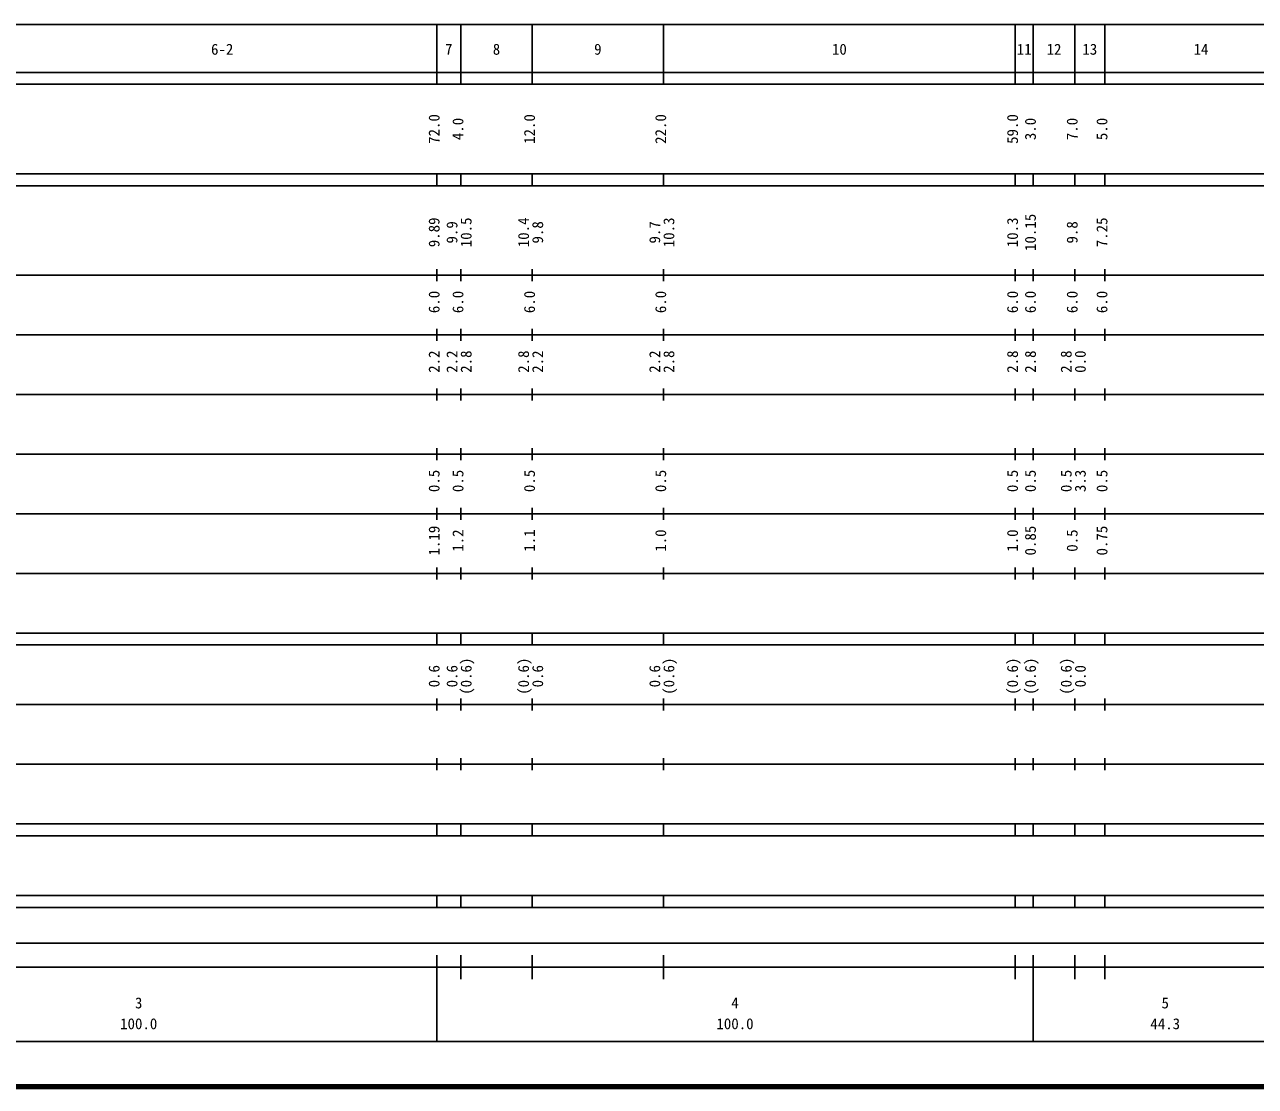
# Model space of a CAD drawing. Units: millimetres on the paper, enlarged 1000 times. Extents: x 40000 to 680000, y 20000 to 380000.
# Drawn here: x 298868 to 505268, y 20000 to 198000 of the extents above; entities that cross this region are included whole.
import ezdxf
from ezdxf.enums import TextEntityAlignment as Align

# ---------------------------------------------------------------- set-up
doc = ezdxf.new("R2010")
doc.units = ezdxf.units.MM
doc.header["$LTSCALE"] = 1000
doc.layers.add('M-TTL', color=2, linetype='Continuous', lineweight=140)
doc.layers.add('M-TTL-BAND', color=7, linetype='Continuous', lineweight=25)
doc.styles.add('ＭＳ ゴシック', font='')
doc.styles.get('ＭＳ ゴシック').set_extended_font_data('MS Gothic')

msp = doc.modelspace()

# ---------------------------------------------------------------- linework, layer by layer
at = {"layer": 'M-TTL'}
msp.add_line((40000, 20000), (680000, 20000), dxfattribs=at)
at = {"layer": 'M-TTL-BAND'}
for p, q in [((68000, 198000), (579000, 198000)), ((368000, 188000), (368000, 198000)), ((372000, 188000), (372000, 198000)), ((384000, 188000), (384000, 198000)), ((406000, 188000), (406000, 198000)), ((465000, 188000), (465000, 198000)), ((468000, 188000), (468000, 198000)), ((475000, 188000), (475000, 198000)), ((480000, 188000), (480000, 198000)), ((40000, 190000), (579000, 190000)), ((40000, 188000), (579000, 188000)), ((40000, 173000), (579000, 173000)), ((368000, 171000), (368000, 173000)), ((372000, 171000), (372000, 173000)), ((384000, 171000), (384000, 173000)), ((406000, 171000), (406000, 173000)), ((465000, 171000), (465000, 173000)), ((468000, 171000), (468000, 173000)), ((475000, 171000), (475000, 173000)), ((480000, 171000), (480000, 173000)), ((40000, 171000), (579000, 171000)), ((368000, 155000), (368000, 157000)), ((372000, 155000), (372000, 157000)), ((384000, 155000), (384000, 157000)), ((406000, 155000), (406000, 157000)), ((465000, 155000), (465000, 157000)), ((468000, 155000), (468000, 157000)), ((475000, 155000), (475000, 157000)), ((480000, 155000), (480000, 157000)), ((40000, 156000), (579000, 156000)), ((368000, 145000), (368000, 147000)), ((372000, 145000), (372000, 147000)), ((384000, 145000), (384000, 147000)), ((406000, 145000), (406000, 147000)), ((465000, 145000), (465000, 147000)), ((468000, 145000), (468000, 147000)), ((475000, 145000), (475000, 147000)), ((480000, 145000), (480000, 147000)), ((46000, 146000), (579000, 146000)), ((368000, 135000), (368000, 137000)), ((372000, 135000), (372000, 137000)), ((384000, 135000), (384000, 137000)), ((406000, 135000), (406000, 137000)), ((465000, 135000), (465000, 137000)), ((468000, 135000), (468000, 137000)), ((475000, 135000), (475000, 137000)), ((480000, 135000), (480000, 137000)), ((52000, 136000), (579000, 136000)), ((46000, 126000), (579000, 126000)), ((368000, 125000), (368000, 127000)), ((372000, 125000), (372000, 127000)), ((384000, 125000), (384000, 127000)), ((406000, 125000), (406000, 127000)), ((465000, 125000), (465000, 127000)), ((468000, 125000), (468000, 127000)), ((475000, 125000), (475000, 127000)), ((480000, 125000), (480000, 127000)), ((52000, 116000), (579000, 116000)), ((368000, 115000), (368000, 117000)), ((372000, 115000), (372000, 117000)), ((384000, 115000), (384000, 117000)), ((406000, 115000), (406000, 117000)), ((465000, 115000), (465000, 117000)), ((468000, 115000), (468000, 117000)), ((475000, 115000), (475000, 117000)), ((480000, 115000), (480000, 117000)), ((46000, 106000), (579000, 106000)), ((368000, 105000), (368000, 107000)), ((372000, 105000), (372000, 107000)), ((384000, 105000), (384000, 107000)), ((406000, 105000), (406000, 107000)), ((465000, 105000), (465000, 107000)), ((468000, 105000), (468000, 107000)), ((475000, 105000), (475000, 107000)), ((480000, 105000), (480000, 107000)), ((40000, 96000), (579000, 96000)), ((368000, 94000), (368000, 96000)), ((372000, 94000), (372000, 96000)), ((384000, 94000), (384000, 96000)), ((406000, 94000), (406000, 96000)), ((465000, 94000), (465000, 96000)), ((468000, 94000), (468000, 96000)), ((475000, 94000), (475000, 96000)), ((480000, 94000), (480000, 96000)), ((40000, 94000), (579000, 94000)), ((368000, 83000), (368000, 85000)), ((372000, 83000), (372000, 85000)), ((384000, 83000), (384000, 85000)), ((406000, 83000), (406000, 85000)), ((465000, 83000), (465000, 85000)), ((468000, 83000), (468000, 85000)), ((475000, 83000), (475000, 85000)), ((480000, 83000), (480000, 85000)), ((49000, 84000), (579000, 84000)), ((368000, 73000), (368000, 75000)), ((372000, 73000), (372000, 75000)), ((384000, 73000), (384000, 75000)), ((406000, 73000), (406000, 75000)), ((465000, 73000), (465000, 75000)), ((468000, 73000), (468000, 75000)), ((475000, 73000), (475000, 75000)), ((480000, 73000), (480000, 75000)), ((40000, 74000), (579000, 74000)), ((40000, 64000), (579000, 64000)), ((368000, 62000), (368000, 64000)), ((372000, 62000), (372000, 64000)), ((384000, 62000), (384000, 64000)), ((406000, 62000), (406000, 64000)), ((465000, 62000), (465000, 64000)), ((468000, 62000), (468000, 64000)), ((475000, 62000), (475000, 64000)), ((480000, 62000), (480000, 64000)), ((40000, 62000), (579000, 62000)), ((40000, 52000), (579000, 52000)), ((368000, 50000), (368000, 52000)), ((372000, 50000), (372000, 52000)), ((384000, 50000), (384000, 52000)), ((406000, 50000), (406000, 52000)), ((465000, 50000), (465000, 52000)), ((468000, 50000), (468000, 52000)), ((475000, 50000), (475000, 52000)), ((480000, 50000), (480000, 52000)), ((40000, 50000), (579000, 50000)), ((71000, 44000), (565000, 44000)), ((368000, 27500), (368000, 42000)), ((372000, 38000), (372000, 42000)), ((384000, 38000), (384000, 42000)), ((406000, 38000), (406000, 42000)), ((465000, 38000), (465000, 42000)), ((468000, 27500), (468000, 42000)), ((475000, 38000), (475000, 42000)), ((480000, 38000), (480000, 42000)), ((40000, 40000), (579000, 40000)), ((68000, 27500), (579000, 27500))]:
    msp.add_line(p, q, dxfattribs=at)

# ---------------------------------------------------------------- texts
at = {"layer": 'M-TTL-BAND', "style": 'ＭＳ ゴシック'}
for s, p in [('6-2', (332000, 192405)), ('7', (370000, 192405)), ('8', (378000, 192405)), ('9', (395000, 192405)), ('10', (435500, 192405)), ('11', (466500, 192405)), ('12', (471500, 192405)), ('13', (477500, 192405)), ('14', (496150, 192405)), ('3', (318000, 32523)), ('4', (418000, 32523)), ('5', (490150, 32523)), ('100.0', (318000, 29033)), ('100.0', (418000, 29033)), ('44.3', (490150, 29033))]:
    msp.add_text(s, height=1833, dxfattribs=at).set_placement(p, align=Align.BOTTOM_CENTER)
for s, p in [('72.0', (369000, 180500)), ('4.0', (373000, 180500)), ('12.0', (385000, 180500)), ('22.0', (407000, 180500)), ('59.0', (466000, 180500)), ('3.0', (469000, 180500)), ('7.0', (476000, 180500)), ('5.0', (481000, 180500)), ('9.89', (369000, 163174)), ('10.5', (374370, 163174)), ('10.4', (384000, 163174)), ('10.3', (408370, 163174)), ('10.3', (466000, 163174)), ('10.15', (469000, 163174)), ('7.25', (481000, 163174)), ('9.9', (372000, 163174)), ('9.8', (386370, 163174)), ('9.7', (406000, 163174)), ('9.8', (476000, 163174)), ('6.0', (369000, 151500)), ('6.0', (373000, 151500)), ('6.0', (385000, 151500)), ('6.0', (407000, 151500)), ('6.0', (466000, 151500)), ('6.0', (469000, 151500)), ('6.0', (476000, 151500)), ('6.0', (481000, 151500)), ('2.2', (369000, 141500)), ('2.2', (372000, 141500)), ('2.8', (374370, 141500)), ('2.8', (384000, 141500)), ('2.2', (386370, 141500)), ('2.2', (406000, 141500)), ('2.8', (408370, 141500)), ('2.8', (466000, 141500)), ('2.8', (469000, 141500)), ('2.8', (475000, 141500)), ('0.0', (477370, 141500)), ('0.5', (369000, 121500)), ('0.5', (373000, 121500)), ('0.5', (385000, 121500)), ('0.5', (407000, 121500)), ('0.5', (466000, 121500)), ('0.5', (469000, 121500)), ('0.5', (475000, 121500)), ('3.3', (477370, 121500)), ('0.5', (481000, 121500)), ('1.19', (369000, 111500)), ('0.85', (469000, 111500)), ('0.75', (481000, 111500)), ('1.2', (373000, 111500)), ('1.1', (385000, 111500)), ('1.0', (407000, 111500)), ('1.0', (466000, 111500)), ('0.5', (476000, 111500)), ('(0.6)', (374370, 88764)), ('(0.6)', (384000, 88764)), ('(0.6)', (408370, 88764)), ('(0.6)', (466000, 88764)), ('(0.6)', (469000, 88764)), ('(0.6)', (475000, 88764)), ('0.6', (369000, 88764)), ('0.6', (372000, 88764)), ('0.6', (386370, 88764)), ('0.6', (406000, 88764)), ('0.0', (477370, 88764))]:
    msp.add_text(s, height=1833, rotation=90, dxfattribs=at).set_placement(p, align=Align.BOTTOM_CENTER)

doc.saveas('drawing.dxf')
